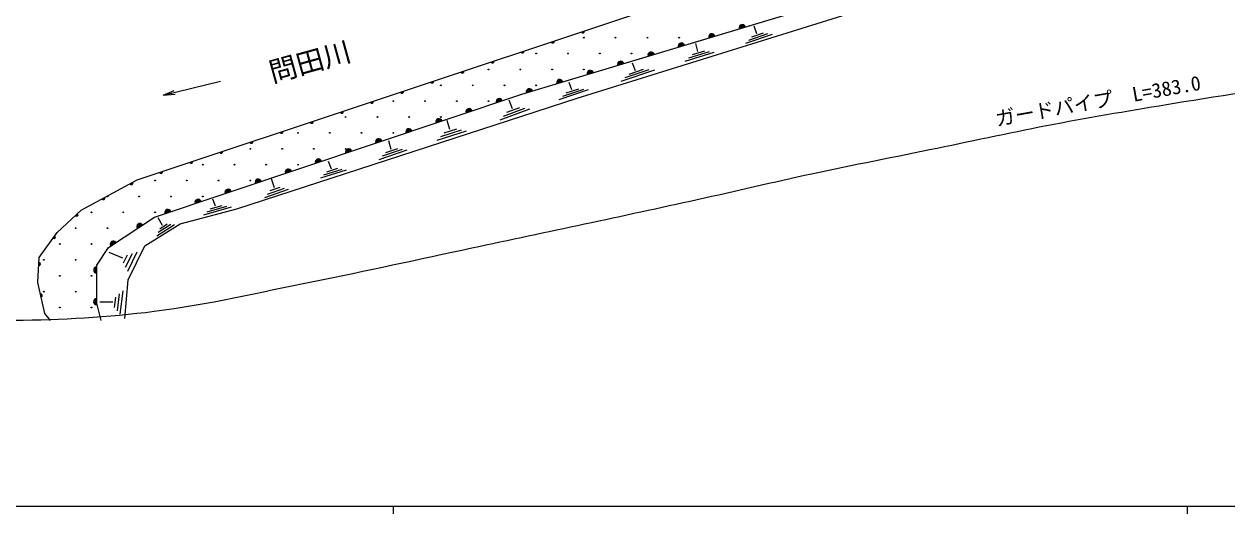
# Model space of a CAD drawing. Units: millimetres, scale not verified. Extents: x 40000 to 680000, y 20000 to 380000.
# Drawn here: x 221498 to 372995, y 204000 to 265715 of the extents above; entities that cross this region are included whole.
import ezdxf
from ezdxf.enums import TextEntityAlignment as Align

# ---------------------------------------------------------------- set-up
doc = ezdxf.new("R2010")
doc.units = ezdxf.units.MM
doc.header["$LTSCALE"] = 1000
for name, color, linetype, lineweight in [('M-BGD', 7, 'Continuous', 13), ('M-STR-HTXT', 7, 'Continuous', 13), ('M-TTL-BAND', 7, 'Continuous', 13)]:
    doc.layers.add(name, color=color, linetype=linetype, lineweight=lineweight)
doc.layers.add('M-BGD-HTXT', color=7, linetype='Continuous')
doc.styles.add('ＭＳ ゴシック', font='')
doc.styles.get('ＭＳ ゴシック').set_extended_font_data('MS Gothic')

msp = doc.modelspace()

# ---------------------------------------------------------------- linework, layer by layer
at = {"layer": 'M-BGD'}
for p, q in [((284180, 256882), (330450, 270817)), ((235744, 246098), (297902, 266799)), ((313800, 264478), (313456, 265460)), ((315711, 264396), (312346, 263250)), ((315145, 264478), (312741, 263659)), ((314578, 264560), (313136, 264069)), ((308373, 262123), (304726, 260998)), ((307783, 262217), (305178, 261413)), ((307193, 262311), (305630, 261828)), ((306365, 262239), (306088, 263257)), ((298509, 259831), (298125, 260787)), ((300891, 259902), (296640, 258486)), ((300187, 259939), (297151, 258927)), ((299484, 259975), (297662, 259368)), ((239022, 256759), (246255, 258500)), ((290482, 257417), (290147, 258346)), ((237922, 241407), (284180, 256882)), ((239022, 256759), (240421, 257353)), ((239022, 256759), (240538, 256867)), ((283012, 255029), (282601, 256128)), ((292565, 257412), (288846, 256183)), ((291950, 257469), (289293, 256591)), ((291335, 257525), (289741, 256999)), ((285172, 254985), (281400, 253610)), ((284530, 255063), (281836, 254081)), ((283889, 255141), (282272, 254552)), ((275107, 252416), (274772, 253568)), ((277159, 252242), (273502, 251054)), ((276553, 252360), (273940, 251512)), ((275946, 252478), (274379, 251969)), ((268545, 250012), (267031, 249494)), ((267739, 249930), (267449, 250993)), ((269699, 249826), (266167, 248617)), ((269122, 249919), (266599, 249056)), ((262046, 247319), (258847, 246287)), ((261500, 247411), (259216, 246675)), ((260955, 247504), (259584, 247062)), ((260211, 247443), (259858, 248403)), ((228711, 242280), (235744, 246098)), ((253030, 245094), (252654, 246215)), ((254759, 244863), (251800, 243831)), ((254243, 244996), (252129, 244259)), ((253726, 245129), (252458, 244687)), ((247563, 242652), (244083, 241652)), ((246985, 242734), (244499, 242020)), ((246408, 242817), (244916, 242388)), ((245608, 242753), (245287, 243655)), ((225653, 239445), (228711, 242280)), ((232117, 237552), (237922, 241407)), ((238952, 240349), (238381, 241318)), ((223420, 236297), (225653, 239445)), ((240427, 240407), (238239, 239000)), ((239972, 240448), (238409, 239443)), ((239516, 240489), (238579, 239886)), ((230673, 235334), (232117, 237552)), ((233951, 236217), (232219, 236927)), ((234494, 236619), (233985, 235579)), ((235097, 236789), (234249, 235055)), ((235700, 236958), (234512, 234530)), ((223219, 233149), (223420, 236297)), ((230644, 230571), (230673, 235334)), ((224112, 229264), (223219, 233149)), ((233952, 232126), (233566, 229167)), ((231194, 228360), (230644, 230571)), ((232667, 230664), (231028, 230691)), ((233022, 231294), (232857, 230026)), ((233487, 231710), (233212, 229596)), ((224827, 228360), (224112, 229264))]:
    msp.add_line(p, q, dxfattribs=at)
for points in [[(231194, 228360), (230644, 230571), (230673, 235334), (232117, 237552), (237922, 241407), (284180, 256882), (330450, 270817), (356750, 277381), (370526, 279768), (467398, 293301)], [(234180, 228639), (234610, 233495), (236708, 237782), (241151, 240528), (248276, 242443), (291164, 256366), (325149, 266947), (348058, 272789), (358190, 275196), (392798, 279858), (466219, 290076)], [(224827, 228360), (224112, 229264), (223219, 233149), (223420, 236297), (225653, 239445), (228711, 242280), (235744, 246098), (297902, 266799), (322853, 274295), (336236, 278134), (353854, 282153), (368439, 284407), (390718, 287871)]]:
    msp.add_lwpolyline(points, dxfattribs=at)
for centre in [(292000, 264001), (292000, 264001), (296001, 264000), (296001, 264000), (300000, 264001), (300000, 264001), (304001, 264000), (304001, 264000), (286000, 262000), (290001, 262001), (294001, 262000), (298001, 262001), (280000, 260001), (280000, 260001), (284001, 260000), (284001, 260000), (288000, 260000), (288000, 260000), (292000, 260001), (292000, 260001), (274001, 258001), (278000, 258001), (282001, 258000), (286000, 258000), (268000, 256001), (268000, 256001), (272000, 256000), (272000, 256000), (276001, 256001), (276001, 256001), (280000, 256001), (280000, 256001), (262001, 254000), (266000, 254001), (270001, 254000), (274000, 254000), (256001, 252001), (256001, 252001), (260001, 252000), (260001, 252000), (264001, 252001), (264001, 252001), (268001, 252000), (268001, 252000), (250000, 250000), (254000, 250000), (258001, 250000), (262001, 250001), (244000, 248001), (244000, 248001), (248001, 248000), (248001, 248000), (252000, 248000), (252000, 248000), (256001, 248000), (256001, 248000), (238001, 246001), (242001, 246001), (246001, 246000), (250001, 246001), (232000, 244001), (232000, 244001), (236000, 244000), (236000, 244000), (240000, 244000), (240000, 244000), (244001, 244000), (244001, 244000), (230000, 242001), (234001, 242000), (238000, 242000), (228001, 240001), (228001, 240001), (232001, 240000), (232001, 240000), (226001, 238001), (230001, 238001), (224000, 236000), (224000, 236000), (228000, 236000), (228000, 236000), (226000, 234000), (230000, 234001), (224001, 232001), (224001, 232001), (228000, 232001), (228000, 232001), (226001, 230001), (230001, 230000)]:
    msp.add_circle(centre, 50, dxfattribs=at)
for centre, radius, start, end in [((311955, 265247), 400, 16.75946, 196.75946), ((311955, 265247), 300, 16.75946, 196.75946), ((311955, 265247), 200, 16.75946, 196.75946), ((311955, 265247), 100, 16.75946, 196.75946), ((291868, 264790), 200, 198.42016, 18.42016), ((291868, 264790), 100, 198.42016, 18.42016), ((308124, 264093), 400, 16.75946, 196.75946), ((308124, 264093), 300, 16.75946, 196.75946), ((308124, 264093), 200, 16.75946, 196.75946), ((308124, 264093), 100, 16.75946, 196.75946), ((284278, 262262), 200, 198.42016, 18.42016), ((284278, 262262), 100, 198.42016, 18.42016), ((288073, 263526), 200, 198.42016, 18.42016), ((288073, 263526), 100, 198.42016, 18.42016), ((300464, 261787), 400, 16.75946, 196.75946), ((304294, 262940), 400, 16.75946, 196.75946), ((304294, 262940), 300, 16.75946, 196.75946), ((304294, 262940), 200, 16.75946, 196.75946), ((304294, 262940), 100, 16.75946, 196.75946), ((280483, 260998), 200, 198.42016, 18.42016), ((280483, 260998), 100, 198.42016, 18.42016), ((296634, 260633), 400, 16.75946, 196.75946), ((296634, 260633), 300, 16.75946, 196.75946), ((296634, 260633), 200, 16.75946, 196.75946), ((296634, 260633), 100, 16.75946, 196.75946), ((300464, 261787), 300, 16.75946, 196.75946), ((300464, 261787), 200, 16.75946, 196.75946), ((300464, 261787), 100, 16.75946, 196.75946), ((276688, 259734), 200, 198.42016, 18.42016), ((276688, 259734), 100, 198.42016, 18.42016), ((292804, 259480), 400, 16.75946, 196.75946), ((292804, 259480), 300, 16.75946, 196.75946), ((292804, 259480), 200, 16.75946, 196.75946), ((292804, 259480), 100, 16.75946, 196.75946), ((272893, 258470), 200, 198.42016, 18.42016), ((272893, 258470), 100, 198.42016, 18.42016), ((285144, 257173), 400, 16.75946, 196.75946), ((288974, 258326), 400, 16.75946, 196.75946), ((288974, 258326), 300, 16.75946, 196.75946), ((288974, 258326), 200, 16.75946, 196.75946), ((288974, 258326), 100, 16.75946, 196.75946), ((269098, 257206), 200, 198.42016, 18.42016), ((269098, 257206), 100, 198.42016, 18.42016), ((281341, 255933), 400, 18.49784, 198.49784), ((281341, 255933), 300, 18.49784, 198.49784), ((281341, 255933), 200, 18.49784, 198.49784), ((281341, 255933), 100, 18.49784, 198.49784), ((285144, 257173), 300, 16.75946, 196.75946), ((285144, 257173), 200, 16.75946, 196.75946), ((285144, 257173), 100, 16.75946, 196.75946), ((261507, 254678), 200, 198.42016, 18.42016), ((261507, 254678), 100, 198.42016, 18.42016), ((265303, 255942), 200, 198.42016, 18.42016), ((265303, 255942), 100, 198.42016, 18.42016), ((277548, 254664), 400, 18.49784, 198.49784), ((277548, 254664), 300, 18.49784, 198.49784), ((277548, 254664), 200, 18.49784, 198.49784), ((277548, 254664), 100, 18.49784, 198.49784), ((257712, 253414), 200, 198.42016, 18.42016), ((257712, 253414), 100, 198.42016, 18.42016), ((273755, 253395), 400, 18.49784, 198.49784), ((273755, 253395), 300, 18.49784, 198.49784), ((273755, 253395), 200, 18.49784, 198.49784), ((273755, 253395), 100, 18.49784, 198.49784), ((253917, 252150), 200, 198.42016, 18.42016), ((253917, 252150), 100, 198.42016, 18.42016), ((269961, 252126), 400, 18.49784, 198.49784), ((269961, 252126), 300, 18.49784, 198.49784), ((269961, 252126), 200, 18.49784, 198.49784), ((269961, 252126), 100, 18.49784, 198.49784), ((250122, 250887), 200, 198.42016, 18.42016), ((250122, 250887), 100, 198.42016, 18.42016), ((262375, 249588), 400, 18.49784, 198.49784), ((266168, 250857), 400, 18.49784, 198.49784), ((266168, 250857), 300, 18.49784, 198.49784), ((266168, 250857), 200, 18.49784, 198.49784), ((266168, 250857), 100, 18.49784, 198.49784), ((246327, 249623), 200, 198.42016, 18.42016), ((246327, 249623), 100, 198.42016, 18.42016), ((258581, 248318), 400, 18.49784, 198.49784), ((258581, 248318), 300, 18.49784, 198.49784), ((258581, 248318), 200, 18.49784, 198.49784), ((262375, 249588), 300, 18.49784, 198.49784), ((262375, 249588), 200, 18.49784, 198.49784), ((262375, 249588), 100, 18.49784, 198.49784), ((238737, 247095), 200, 198.42016, 18.42016), ((238737, 247095), 100, 198.42016, 18.42016), ((242532, 248359), 200, 198.42016, 18.42016), ((242532, 248359), 100, 198.42016, 18.42016), ((254788, 247049), 400, 18.49784, 198.49784), ((254788, 247049), 300, 18.49784, 198.49784), ((254788, 247049), 200, 18.49784, 198.49784), ((254788, 247049), 100, 18.49784, 198.49784), ((258581, 248318), 100, 18.49784, 198.49784), ((235001, 245695), 200, 208.49564, 28.49564), ((235001, 245695), 100, 208.49564, 28.49564), ((250995, 245780), 400, 18.49784, 198.49784), ((250995, 245780), 300, 18.49784, 198.49784), ((250995, 245780), 200, 18.49784, 198.49784), ((250995, 245780), 100, 18.49784, 198.49784), ((247201, 244511), 400, 18.49784, 198.49784), ((247201, 244511), 300, 18.49784, 198.49784), ((247201, 244511), 200, 18.49784, 198.49784), ((247201, 244511), 100, 18.49784, 198.49784), ((231486, 243786), 200, 208.49564, 28.49564), ((231486, 243786), 100, 208.49564, 28.49564), ((243408, 243242), 400, 18.49784, 198.49784), ((243408, 243242), 300, 18.49784, 198.49784), ((243408, 243242), 200, 18.49784, 198.49784), ((243408, 243242), 100, 18.49784, 198.49784), ((228093, 241707), 200, 222.83074, 42.83074), ((228093, 241707), 100, 222.83074, 42.83074), ((239615, 241973), 400, 18.49784, 198.49784), ((239615, 241973), 300, 18.49784, 198.49784), ((239615, 241973), 200, 18.49784, 198.49784), ((239615, 241973), 100, 18.49784, 198.49784), ((236077, 240181), 400, 33.58824, 213.58824), ((236077, 240181), 300, 33.58824, 213.58824), ((236077, 240181), 200, 33.58824, 213.58824), ((236077, 240181), 100, 33.58824, 213.58824), ((225264, 238896), 200, 234.65498, 54.65498), ((225264, 238896), 100, 234.65498, 54.65498), ((232744, 237968), 400, 33.58824, 213.58824), ((232744, 237968), 300, 33.58824, 213.58824), ((232744, 237968), 200, 33.58824, 213.58824), ((232744, 237968), 100, 33.58824, 213.58824), ((223368, 235485), 200, 266.34778, 86.34778), ((223368, 235485), 100, 266.34778, 86.34778), ((230670, 234734), 400, 89.64191, 269.64191), ((230670, 234734), 300, 89.64191, 269.64191), ((230670, 234734), 200, 89.64191, 269.64191), ((230670, 234734), 100, 89.64191, 269.64191), ((223591, 231532), 200, 282.94651, 102.94651), ((223591, 231532), 100, 282.94651, 102.94651), ((230645, 230734), 400, 89.64191, 269.64191), ((230645, 230734), 300, 89.64191, 269.64191), ((230645, 230734), 200, 89.64191, 269.64191), ((230645, 230734), 100, 89.64191, 269.64191)]:
    msp.add_arc(centre, radius, start, end, dxfattribs=at)
at = {"layer": 'M-STR-HTXT'}
msp.add_open_spline([(71310, 272549), (72813, 271533), (74285, 270469), (75820, 269502), (78301, 267940), (80851, 266488), (83411, 265059), (85391, 263954), (87374, 262851), (89417, 261867), (91624, 260803), (93899, 259886), (96159, 258942), (99023, 257746), (101881, 256528), (104799, 255470), (107248, 254582), (109743, 253824), (112234, 253059), (117409, 251470), (122629, 250032), (127831, 248538), (134357, 246663), (140894, 244827), (147422, 242962), (154022, 241077), (160624, 239201), (167215, 237286), (171539, 236029), (175821, 234618), (180175, 233468), (183085, 232699), (186016, 232008), (188966, 231408), (191663, 230860), (194379, 230395), (197104, 230002), (199973, 229587), (202853, 229224), (205744, 228997), (210586, 228617), (215446, 228342), (220303, 228398), (226175, 228466), (232058, 228797), (237885, 229529), (244626, 230375), (251253, 231961), (257916, 233290), (264587, 234621), (271230, 236092), (277883, 237510), (287356, 239528), (296832, 241532), (306291, 243613), (311093, 244669), (315875, 245820), (320682, 246853), (325946, 247984), (331232, 249012), (336506, 250093), (341404, 251097), (346287, 252176), (351199, 253107), (356234, 254062), (361289, 254909), (366345, 255744), (372916, 256831), (379512, 257769), (386087, 258834), (397198, 260633), (408279, 262618), (419392, 264410), (431210, 266315), (443064, 267999), (454882, 269910), (459018, 270579), (463145, 271303), (467277, 271999)], degree=3, knots=[0, 0, 0, 0, 1, 1, 1, 2, 2, 2, 3, 3, 3, 4, 4, 4, 5, 5, 5, 6, 6, 6, 7, 7, 7, 8, 8, 8, 9, 9, 9, 10, 10, 10, 11, 11, 11, 12, 12, 12, 13, 13, 13, 14, 14, 14, 15, 15, 15, 16, 16, 16, 17, 17, 17, 18, 18, 18, 19, 19, 19, 20, 20, 20, 21, 21, 21, 22, 22, 22, 23, 23, 23, 24, 24, 24, 25, 25, 25, 26, 26, 26, 26], dxfattribs=at)
at = {"layer": 'M-TTL-BAND'}
for p, q in [((40000, 205000), (579000, 205000)), ((268000, 205000), (268000, 204000)), ((368000, 205000), (368000, 204000))]:
    msp.add_line(p, q, dxfattribs=at)

# ---------------------------------------------------------------- texts
at = {"layer": 'M-BGD-HTXT', "style": 'ＭＳ ゴシック'}
msp.add_text('問田川', height=2566, rotation=15.492, dxfattribs=at).set_placement((257492, 260973), align=Align.MIDDLE_CENTER)
at = {"layer": 'M-STR-HTXT', "style": 'ＭＳ ゴシック'}
msp.add_text('ガードパイプ\u3000L=383.0', height=1833, rotation=10.106, dxfattribs=at).set_placement((357017, 254608), align=Align.BOTTOM_CENTER)

doc.saveas('drawing.dxf')
